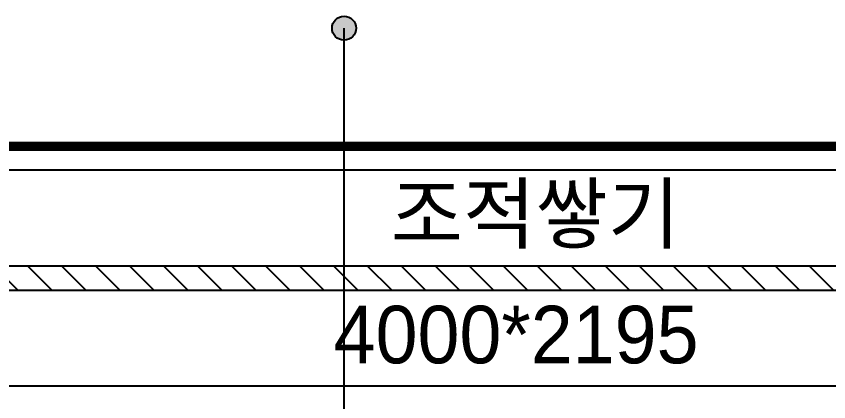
# Model space of a CAD drawing. Header units: inches. Extents: x -63256 to 33689, y -34490 to 100230.
# Drawn here: x -22284 to -20593, y -22515 to -21711 of the extents above; entities that cross this region are included whole.
import ezdxf

# ---------------------------------------------------------------- set-up
doc = ezdxf.new("R2010")
doc.units = ezdxf.units.IN
doc.header["$LTSCALE"] = 100
doc.header["$MEASUREMENT"] = 0
doc.linetypes.add('HID', pattern=[2.5, 1.5, -1])
for name, color, linetype in [('0-ELC TEXT', 7, 'Continuous'), ('06-LIGHT', 4, 'Continuous'), ('07-DIM WAL', 5, 'Continuous'), ('3.기호.계단선', 30, 'Continuous'), ('C-WIN', 4, 'Continuous')]:
    doc.layers.add(name, color=color, linetype=linetype)
doc.styles.add('코레일둥고', font='')
doc.styles.get('코레일둥고').set_extended_font_data('Korail Round Gothic Medium')

# ---------------------------------------------------------------- blocks, each defined once
blk = doc.blocks.new('dfdadfs')
at = {"layer": 'C-WIN'}
blk.add_lwpolyline([(-23360.3, -122282.5), (-19210.3, -122282.5), (-19210.3, -122482.5), (-23360.3, -122482.5)], close=True, dxfattribs=at)
at = {"layer": '0-ELC TEXT', "style": '코레일둥고'}
blk.add_text('4000*2195', height=120, dxfattribs=at).set_placement((-21623.5, -122434.9))

msp = doc.modelspace()

# ---------------------------------------------------------------- hatches: boundary and pattern name
at = {"layer": '0-ELC TEXT'}
h = msp.add_hatch(color=256, dxfattribs=at)
h.dxf.hatch_style = 1
edge = h.paths.add_edge_path()
edge.add_arc((-21601.8, -21736.4), 25, 180, 540)
at = {"layer": '3.기호.계단선'}
h = msp.add_hatch(dxfattribs=at)
h.set_pattern_fill('_USER', color=256, scale=50, angle=135, pattern_type=0)
h.set_pattern_definition([(135, (67936.96, -246496.736), (-35.355339, -35.355339), [])])
h.paths.add_polyline_path([(-18960.3, -22282.5), (-18960.3, -22232.5), (-23360.3, -22232.5), (-23360.3, -22282.5)])

# ---------------------------------------------------------------- linework, layer by layer
at = {"layer": '0-ELC TEXT'}
msp.add_line((-21601.8, -22833.7), (-21601.8, -21736.4), dxfattribs=at)
msp.add_circle((-21601.8, -21736.4), 25, dxfattribs=at)
at = {"layer": '06-LIGHT', "color": 10, "linetype": 'HID', "const_width": 20}
msp.add_lwpolyline([(-18960.3, -21982.5), (-23360.3, -21982.5)], dxfattribs=at)
at = {"layer": '06-LIGHT'}
msp.add_lwpolyline([(-18960.3, -22232.5), (-18960.3, -22032.5), (-23360.3, -22032.5), (-23360.3, -22232.5)], dxfattribs=at)
at = {"layer": '3.기호.계단선'}
msp.add_lwpolyline([(-18960.3, -22282.5), (-18960.3, -22232.5), (-23360.3, -22232.5), (-23360.3, -22282.5), (-18960.3, -22282.5)], dxfattribs=at)

# ---------------------------------------------------------------- block references
at = {"layer": '07-DIM WAL'}
msp.add_blockref('dfdadfs', (0, 100000), dxfattribs=at)

# ---------------------------------------------------------------- texts
at = {"layer": '0-ELC TEXT', "style": '코레일둥고'}
msp.add_text('조적쌓기', height=120, dxfattribs=at).set_placement((-21504.7, -22182.8))

doc.saveas('drawing.dxf')
